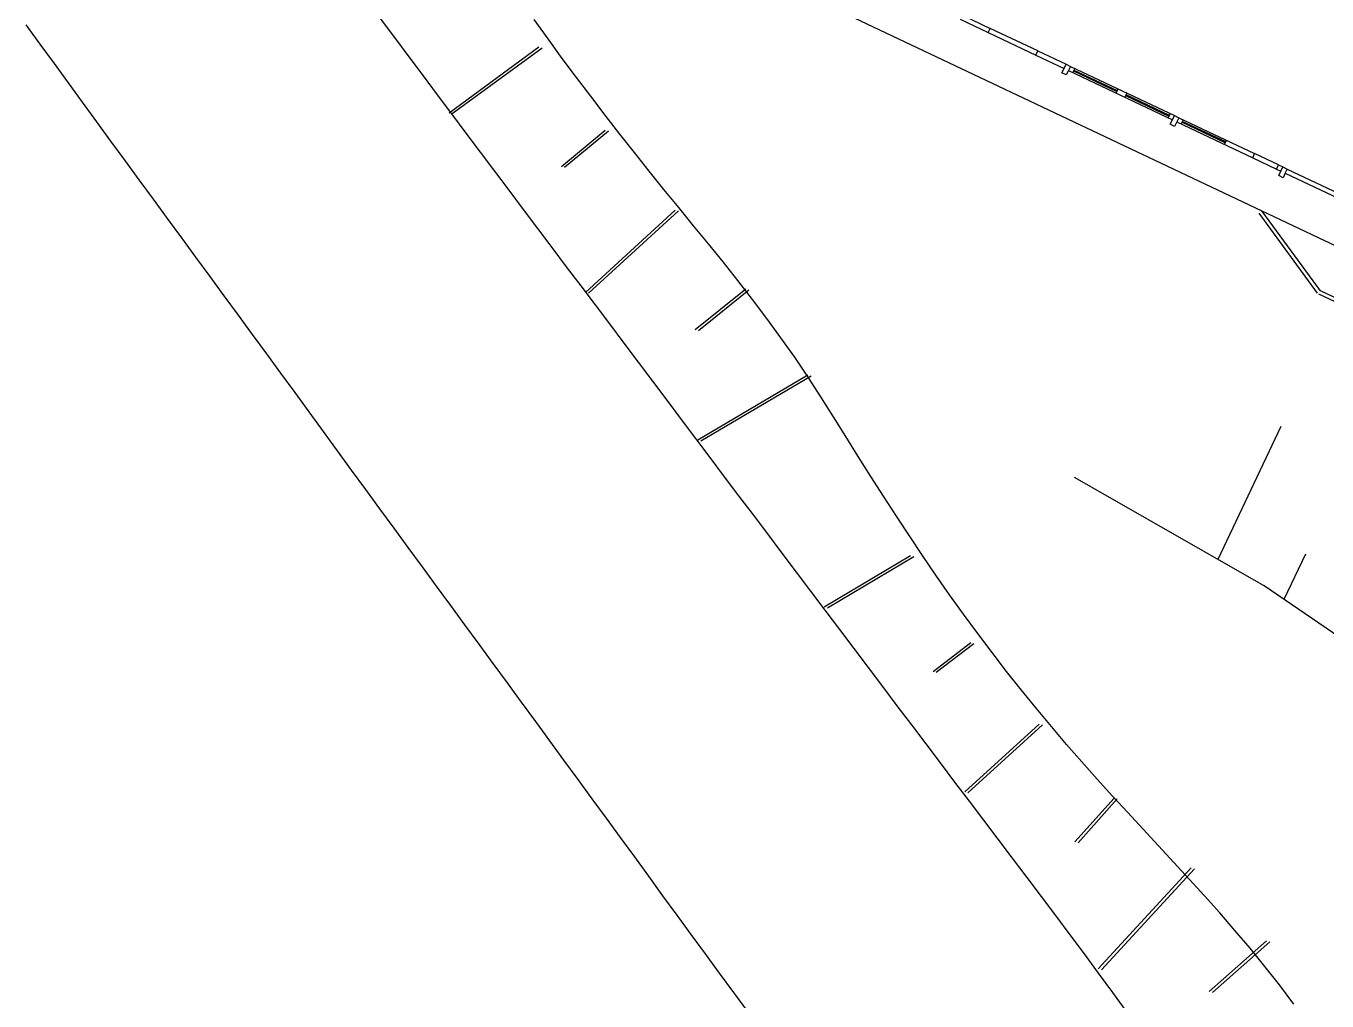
# Model space of a CAD drawing. Header units: millimetres. Extents: x 0 to 42050, y 0 to 29700.
# Drawn here: x 38329 to 38778.4, y 25532.6 to 25869.5 of the extents above; entities that cross this region are included whole.
import ezdxf

# ---------------------------------------------------------------- set-up
doc = ezdxf.new("R2010")
doc.units = ezdxf.units.MM
doc.header["$LTSCALE"] = 50
doc.layers.add('CHAVE', color=8, linetype='Continuous', transparency=0.4)

# ---------------------------------------------------------------- blocks, each defined once
blk = doc.blocks.new('A$C348914f2')
at = {"layer": 'CHAVE'}
for p, q in [((-2704.99, -3436.62), (-2951.28, -3319.95)), ((-2898.4, -3328.13), (-2888.66, -3332.74)), ((-2897.72, -3326.7), (-2887.99, -3331.31)), ((-2888.66, -3332.74), (-2887.99, -3331.31)), ((-2888.66, -3332.74), (-2872.19, -3340.54)), ((-2888.44, -3332.84), (-2888.66, -3332.74)), ((-2871.52, -3339.12), (-2887.99, -3331.31)), ((-3043.85, -3337.86), (-3074.86, -3360.57)), ((-3042.75, -3338.13), (-3073.77, -3360.85)), ((-2872.41, -3340.43), (-2872.19, -3340.54)), ((-2872.19, -3340.54), (-2871.52, -3339.12)), ((-2872.19, -3340.54), (-2862.45, -3345.15)), ((-2871.52, -3339.12), (-2861.78, -3343.73)), ((-2863.2, -3346.72), (-2862.45, -3345.15)), ((-2861.7, -3347.43), (-2863.2, -3346.72)), ((-2862.45, -3345.15), (-2861.78, -3343.73)), ((-2861.78, -3343.73), (-2860.28, -3344.44)), ((-2860.96, -3345.86), (-2861.7, -3347.43)), ((-2860.28, -3344.44), (-2860.96, -3345.86)), ((-2860.96, -3345.86), (-2825.01, -3362.89)), ((-2860.28, -3344.44), (-2824.34, -3361.47)), ((-2858.79, -3345.15), (-2859.46, -3346.57)), ((-2859.19, -3346.01), (-2844.22, -3353.1)), ((-2859.05, -3345.71), (-2844.07, -3352.8)), ((-2844.48, -3353.67), (-2843.81, -3352.24)), ((-2840.81, -3353.66), (-2841.49, -3355.08)), ((-2841.22, -3354.52), (-2826.24, -3361.62)), ((-2841.08, -3354.22), (-2826.1, -3361.32)), ((-2825.84, -3360.76), (-2826.51, -3362.18)), ((-2825.76, -3364.46), (-2825.01, -3362.89)), ((-2824.26, -3365.17), (-2825.76, -3364.46)), ((-2825.01, -3362.89), (-2824.34, -3361.47)), ((-2824.34, -3361.47), (-2822.84, -3362.18)), ((-2823.52, -3363.6), (-2824.26, -3365.17)), ((-2822.84, -3362.18), (-2823.52, -3363.6)), ((-2823.52, -3363.6), (-2797.31, -3376.01)), ((-2822.84, -3362.18), (-2796.63, -3374.59)), ((-2821.34, -3362.89), (-2822.02, -3364.31)), ((-2806.78, -3370.84), (-2821.75, -3363.75)), ((-2806.63, -3370.54), (-2821.61, -3363.45)), ((-3020.94, -3366.6), (-3036.11, -3379.12)), ((-3019.83, -3366.87), (-3035.01, -3379.4)), ((-2807.04, -3371.4), (-2806.37, -3369.98)), ((-2797.31, -3376.01), (-2796.63, -3374.59)), ((-2788.4, -3378.49), (-2796.63, -3374.59)), ((-2797.31, -3376.01), (-2789.07, -3379.92)), ((-2789.07, -3379.92), (-2788.4, -3378.49)), ((-2788.4, -3378.49), (-2786.9, -3379.2)), ((-2787.57, -3380.63), (-2786.9, -3379.2)), ((-2786.9, -3379.2), (-2785.4, -3379.91)), ((-2789.07, -3379.92), (-2789.29, -3379.81)), ((-2789.07, -3379.92), (-2787.57, -3380.63)), ((-2788.32, -3382.2), (-2787.57, -3380.63)), ((-2786.82, -3382.91), (-2788.32, -3382.2)), ((-2786.07, -3381.33), (-2786.82, -3382.91)), ((-2786.07, -3381.33), (-2785.4, -3379.91)), ((-2786.07, -3381.33), (-2750.13, -3398.36)), ((-2785.4, -3379.91), (-2749.46, -3396.94)), ((-2996.75, -3394.1), (-3027.8, -3422.57)), ((-2995.64, -3394.38), (-3026.69, -3422.86)), ((-2774.91, -3422.77), (-2795.1, -3395.14)), ((-2773.9, -3422.04), (-2794.1, -3394.4)), ((-2972.44, -3421.47), (-2989.89, -3435.5)), ((-2971.33, -3421.75), (-2988.78, -3435.79)), ((-2733.48, -3442.56), (-2774.43, -3423.16)), ((-2732.95, -3441.44), (-2773.9, -3422.04)), ((-2950.99, -3451.14), (-2989.02, -3473.65)), ((-2949.87, -3451.44), (-2987.91, -3473.94)), ((-2787.58, -3468.9), (-2809.32, -3514.8)), ((-2915.53, -3513.58), (-2945.27, -3531.29)), ((-2914.4, -3513.89), (-2944.15, -3531.59)), ((-2779.1, -3512.93), (-2786.51, -3528.59)), ((-2894.7, -3543.61), (-2907.73, -3553.58)), ((-2893.57, -3543.92), (-2906.61, -3553.9)), ((-2871.01, -3571.66), (-2896.78, -3595.15)), ((-2869.87, -3571.98), (-2895.66, -3595.47)), ((-2845.2, -3597.24), (-2858.7, -3612.38)), ((-2844.06, -3597.56), (-2857.57, -3612.7)), ((-2818.55, -3621.35), (-2850.67, -3656.27)), ((-2817.41, -3621.68), (-2849.53, -3656.6)), ((-2792.57, -3646.54), (-2812.31, -3664.09)), ((-2791.43, -3646.87), (-2811.16, -3664.43))]:
    blk.add_line(p, q, dxfattribs=at)
at = {"layer": 'CHAVE', "flags": 128}
for points in [[(-2783.06, -3668.41), (-2788.02, -3661.83), (-2793.09, -3655.39), (-2798.21, -3649.06), (-2803.43, -3642.96), (-2808.66, -3636.95), (-2813.93, -3631.08), (-2819.21, -3625.28), (-2824.5, -3619.48), (-2829.8, -3613.7), (-2835.1, -3607.96), (-2840.42, -3602.25), (-2845.74, -3596.55), (-2851.05, -3590.7), (-2856.34, -3584.77), (-2861.6, -3578.7), (-2866.84, -3572.54), (-2872.03, -3566.27), (-2877.19, -3559.93), (-2882.31, -3553.52), (-2887.34, -3547), (-2892.3, -3540.39), (-2897.23, -3533.75), (-2902.06, -3527.04), (-2906.79, -3520.28), (-2911.41, -3513.48), (-2915.9, -3506.64), (-2920.35, -3499.8), (-2924.8, -3492.95), (-2929.22, -3486.1), (-2933.54, -3479.24), (-2937.79, -3472.37), (-2942.07, -3465.5), (-2946.44, -3458.64), (-2950.9, -3451.78), (-2955.51, -3444.95), (-2960.25, -3438.19), (-2965.16, -3431.56), (-2970.13, -3424.98), (-2975.13, -3418.43), (-2980.19, -3412.02), (-2985.32, -3405.75), (-2990.46, -3399.5), (-2995.58, -3393.23), (-3000.7, -3386.96), (-3005.81, -3380.66), (-3010.87, -3374.26), (-3015.91, -3367.82), (-3020.92, -3361.32), (-3025.9, -3354.78), (-3030.88, -3348.25), (-3035.83, -3341.68), (-3040.66, -3334.97), (-3045.5, -3328.27)], [(-2840.74, -3671.07), (-2845.62, -3664.41), (-2850.52, -3657.75), (-2855.44, -3651.11), (-2860.37, -3644.48), (-2865.32, -3637.86), (-2870.28, -3631.26), (-2875.25, -3624.66), (-2880.24, -3618.07), (-2885.22, -3611.48), (-2890.2, -3604.89), (-2895.18, -3598.3), (-2900.16, -3591.71), (-2905.14, -3585.12), (-2910.11, -3578.52), (-2915.09, -3571.93), (-2920.07, -3565.34), (-2925.04, -3558.75), (-2930.02, -3552.15), (-2934.99, -3545.56), (-2939.96, -3538.97), (-2944.94, -3532.37), (-2949.91, -3525.78), (-2954.88, -3519.19), (-2959.85, -3512.59), (-2964.81, -3506), (-2969.78, -3499.4), (-2974.75, -3492.81), (-2979.71, -3486.21), (-2984.68, -3479.62), (-2989.64, -3473.02), (-2994.61, -3466.43), (-2999.57, -3459.83), (-3004.53, -3453.24), (-3009.49, -3446.64), (-3014.45, -3440.05), (-3019.41, -3433.45), (-3024.37, -3426.85), (-3029.32, -3420.26), (-3034.28, -3413.66), (-3039.23, -3407.06), (-3044.19, -3400.47), (-3049.14, -3393.87), (-3054.09, -3387.27), (-3059.04, -3380.68), (-3063.99, -3374.08), (-3068.94, -3367.48), (-3073.89, -3360.89), (-3078.84, -3354.29), (-3083.78, -3347.69), (-3088.73, -3341.1), (-3093.67, -3334.5), (-3098.62, -3327.9)], [(-2971.68, -3671.04), (-2976.57, -3664.37), (-2981.45, -3657.69), (-2986.34, -3651.01), (-2991.22, -3644.33), (-2996.11, -3637.65), (-3001, -3630.97), (-3005.88, -3624.28), (-3010.77, -3617.6), (-3015.66, -3610.92), (-3020.54, -3604.24), (-3025.43, -3597.56), (-3030.32, -3590.87), (-3035.21, -3584.19), (-3040.09, -3577.51), (-3044.98, -3570.82), (-3049.87, -3564.14), (-3054.76, -3557.46), (-3059.65, -3550.77), (-3064.54, -3544.09), (-3069.43, -3537.4), (-3074.31, -3530.72), (-3079.2, -3524.03), (-3084.09, -3517.35), (-3088.98, -3510.66), (-3093.87, -3503.98), (-3098.76, -3497.29), (-3103.65, -3490.61), (-3108.54, -3483.92), (-3113.43, -3477.24), (-3118.32, -3470.55), (-3123.21, -3463.86), (-3128.1, -3457.18), (-3132.99, -3450.49), (-3137.88, -3443.8), (-3142.77, -3437.12), (-3147.66, -3430.43), (-3152.56, -3423.74), (-3157.45, -3417.06), (-3162.34, -3410.37), (-3167.23, -3403.68), (-3172.12, -3397), (-3177.01, -3390.31), (-3181.9, -3383.62), (-3186.79, -3376.94), (-3191.68, -3370.25), (-3196.57, -3363.56), (-3201.46, -3356.87), (-3206.35, -3350.19), (-3211.24, -3343.5), (-3216.14, -3336.81), (-3221.03, -3330.13)], [(-2762.52, -3544.95), (-2793.34, -3523.93), (-2858.91, -3486.45)]]:
    blk.add_lwpolyline(points, dxfattribs=at)

msp = doc.modelspace()

# ---------------------------------------------------------------- block references
msp.add_blockref('A$C348914f2', (41550, 29200))

doc.saveas('drawing.dxf')
